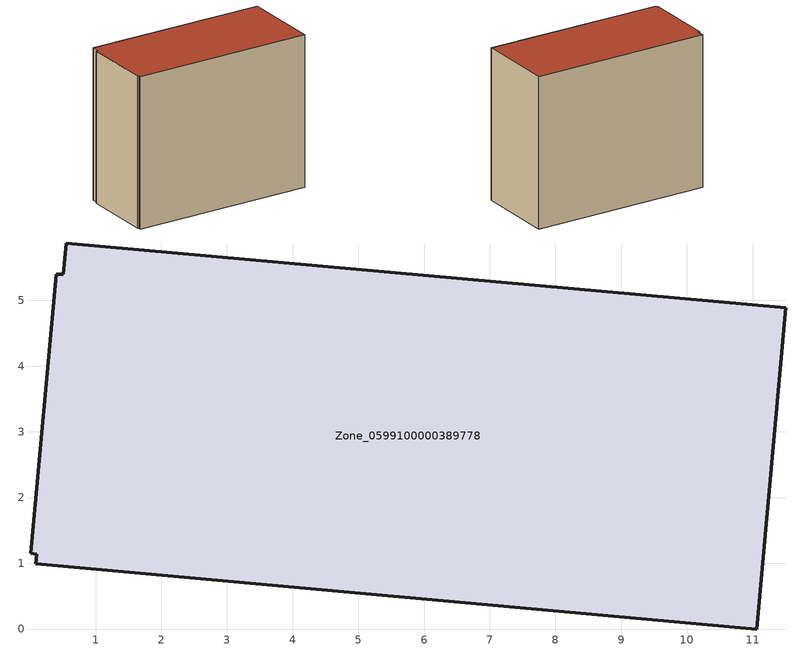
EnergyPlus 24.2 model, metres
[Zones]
Zone_0599100000389778
 floor ground (C_G): 0.4,5.4 0.51,5.4 0.55,5.88 11.51,4.89 11.06,0 0.09,0.99 0.1,1.14 0.01,1.15 z0
 wall outside (C_F): 0.4,5.4 0.01,1.15 0.1,1.14 0.09,0.99 11.06,0 11.51,4.89 0.55,5.88 0.51,5.4 0.4,5.4 z0:9.32
 roof outside (C_R): 0.51,5.4 0.4,5.4 0.01,1.15 0.1,1.14 0.09,0.99 11.06,0 11.51,4.89 0.55,5.88 z9.32
[BUILDING]
Pand.0599100000389778: North Axis=0; Terrain=City; Loads Convergence Tolerance Value=0.04; Temperature Convergence Tolerance Value=0.4; Solar Distribution=FullExterior; Maximum Number of Warmup Days=25; Minimum Number of Warmup Days=1
[Site:Location]
Rotterdam.The.Hague.AP_ZH_NLD Design_Conditions: Latitude=51.96; Longitude=4.45; Time Zone=1; Elevation=-4.5
[SITE:GROUNDTEMPERATURE:BUILDINGSURFACE]
18, 18, 18, 18, 18, 18, 18, 18, 18, 18, 18, 18
[MATERIAL] Thermal Absorptance=0.9; Solar Absorptance=0.7; Visible Absorptance=0.7
Name | Roughness | Thickness | Conductivity | Density | Specific Heat
G.TC.1992-2005 | MediumSmooth | 0.15 | 0.06 | 540 | 1210
F.TC.1992-2005 | Rough | 0.3 | 0.12 | 1920 | 840
R.TC.1992-2005 | MediumRough | 0.2 | 0.08 | 1500 | 1000
[CONSTRUCTION]
C_G: G.TC.1992-2005
C_F: F.TC.1992-2005
C_R: R.TC.1992-2005
[ZONE]
Zone_0599100000389778: Type=1; Multiplier=1; Ceiling Height=Autocalculate; Volume=Autocalculate; Floor Area=autocalculate; Part of Total Floor Area=Yes
[ZONEINFILTRATION:DESIGNFLOWRATE]
Infil_Zone_0599100000389778: Zone or ZoneList or Space or SpaceList=Zone_0599100000389778; Schedule=AlwaysOn; Design Flow Rate Calculation Method=Flow/Area; Flow Rate per Floor Area=0.0015; Constant Term Coefficient=1; Temperature Term Coefficient=0; Velocity Term Coefficient=0; Velocity Squared Term Coefficient=0
[HVACTEMPLATE:ZONE:IDEALLOADSAIRSYSTEM]
Zone_0599100000389778: Maximum Heating Supply Air Temperature=50; Minimum Cooling Supply Air Temperature=13; Maximum Heating Supply Air Humidity Ratio=0.0156; Minimum Cooling Supply Air Humidity Ratio=0.0077; Heating Limit=NoLimit; Cooling Limit=NoLimit; Dehumidification Control Type=ConstantSensibleHeatRatio; Cooling Sensible Heat Ratio=0.7; Dehumidification Setpoint=60; Humidification Control Type=None; Humidification Setpoint=30; Outdoor Air Method=None; Outdoor Air Flow Rate per Person=0.00944; Outdoor Air Flow Rate per Zone Floor Area=0; Outdoor Air Flow Rate per Zone=0; Demand Controlled Ventilation Type=None; Outdoor Air Economizer Type=NoEconomizer; Heat Recovery Type=None; Sensible Heat Recovery Effectiveness=0.7; Latent Heat Recovery Effectiveness=0.65
[ZONECONTROL:THERMOSTAT]
ThermostatControl_Zone_0599100000389778: Zone or ZoneList=Zone_0599100000389778; Control Type Schedule=DualSetpointControlType; Control 1=Thermostat_Zone_0599100000389778; Temperature Difference Between Cutout And Setpoint=0
[THERMOSTATSETPOINT:DUALSETPOINT]
Thermostat_Zone_0599100000389778: Heating Setpoint Temperature Schedule=HeatingSetpoint_Zone_0599100000389778; Cooling Setpoint Temperature Schedule=CoolingSetpoint_Zone_0599100000389778
[SCHEDULE:COMPACT]
HeatingSetpoint_Zone_0599100000389778: Through: 12/31, For: AllDays, Until: 24:00, 21
CoolingSetpoint_Zone_0599100000389778: Through: 12/31, For: AllDays, Until: 24:00, 24
DualSetpointControlType: Through: 12/31, For: AllDays, Until: 24:00, 4
AlwaysOn: Through: 12/31, For: AllDays, Until: 24:00, 1
